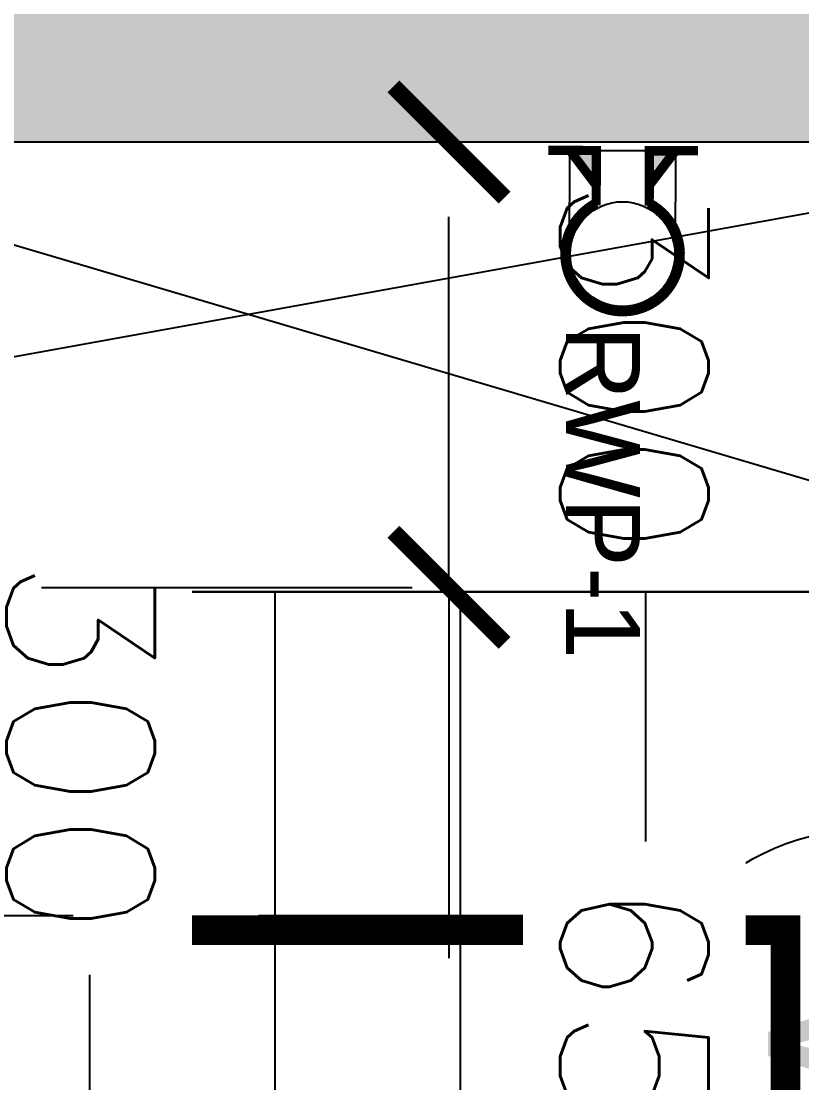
# Model space of a CAD drawing. Header units: millimetres. Extents: x -414464 to 1686, y -90036 to 108605.
# Drawn here: x -111535 to -111009, y -45589 to -44873 of the extents above; entities that cross this region are included whole.
import ezdxf
from ezdxf.enums import TextEntityAlignment as Align

# ---------------------------------------------------------------- set-up
doc = ezdxf.new("R2010")
doc.units = ezdxf.units.MM
doc.header["$LTSCALE"] = 1000
doc.header["$MEASUREMENT"] = 0
for name, pattern in [('$1$AUDIT_D_120904163729-0', [0]), ('$36$HIDDEN', [0.375, 0.25, -0.125]), ('3BHK-A$1$PHANTOM2', [1.25, 0.625, -0.125, 0.125, -0.125, 0.125, -0.125]), ('AUDIT_D_120904163729-0', [0]), ('T8(T9 IS SIMILAR) - DIMENSION & TEXTING$1$AUDIT_D_120904163729-0', [0]), ('T8(T9 IS SIMILAR) - DIMENSION & TEXTING$1$HIDDEN', [0.375, 0.25, -0.125]), ('T8(T9 IS SIMILAR) - DIMENSION & TEXTING$1$T8 - TYPICAL FLOOR CORE$0$( Hidden )', [0.375, 0.25, -0.125]), ('T8(T9 IS SIMILAR)$1$$0$HIDDEN', [0.375, 0.25, -0.125])]:
    doc.linetypes.add(name, pattern=pattern)
doc.layers.get('0').update_dxf_attribs({"linetype": 'AUDIT_D_120904163729-0'})
for name, color, linetype in [('$0$A-HATCH -160', 251, '$1$AUDIT_D_120904163729-0'), ('$21$A-DIMENSIONS', 2, '$36$HIDDEN'), ('3BHK-A$1$a-window-no', 125, 'Continuous'), ('3BHK-A$1$CUT-OUT', 49, 'Continuous'), ('3BHK-A$1$ELE 1', 1, 'Continuous'), ('a-rcc', 3, 'Continuous'), ('T8(T9 IS SIMILAR) - DIMENSION & TEXTING$1$A-DIMENSIONS', 2, 'T8(T9 IS SIMILAR) - DIMENSION & TEXTING$1$HIDDEN'), ('T8(T9 IS SIMILAR) - DIMENSION & TEXTING$1$A-PLUMBING', 7, 'T8(T9 IS SIMILAR) - DIMENSION & TEXTING$1$AUDIT_D_120904163729-0'), ('T8(T9 IS SIMILAR) - DIMENSION & TEXTING$1$RAILING', 35, 'Continuous'), ('T8(T9 IS SIMILAR) - DIMENSION & TEXTING$1$U-TI-EXT-PIPE', 7, 'Continuous'), ('T8(T9 IS SIMILAR) - DIMENSION & TEXTING$1$U-TI-EXT-SUP', 7, 'Continuous'), ('T8(T9 IS SIMILAR) - DIMENSION & TEXTING$1$U-TI-TEXT', 7, 'Continuous'), ('T8(T9 IS SIMILAR)$1$$6$a-beam 2', 50, 'Continuous'), ('T8(T9 IS SIMILAR)$1$S-BEAM', 20, 'T8(T9 IS SIMILAR)$1$$0$HIDDEN'), ('T8_REFUGE COLUMNS$1$A-RCC COLS', 3, 'Continuous'), ('T8_TYPICAL COLUMNS$1$A-RCC COLS', 3, 'Continuous')]:
    doc.layers.add(name, color=color, linetype=linetype)
doc.layers.add('3BHK-A$1$A-AC DRAIN PIPE', color=94, linetype='Continuous', lineweight=18)
doc.layers.add('T8(T9 IS SIMILAR)$1$D&W', color=8, linetype='Continuous', lineweight=25)
doc.layers.add('T8_REFUGE COLUMNS$1$COL-HATCH', color=7, linetype='Continuous', lineweight=25, true_color=0xa3a3a3)
doc.styles.add('3BHK-A$1$LODHA STANDERD', font='sanss___.ttf')
doc.styles.add('T8(T9 IS SIMILAR) - DIMENSION & TEXTING$1$arial', font='sanss___.ttf')
doc.styles.add('T8(T9 IS SIMILAR) - DIMENSION & TEXTING$1$Romans 1', font='romans.shx', dxfattribs={"height": 100})
doc.dimstyles.new('T8(T9 IS SIMILAR) - DIMENSION & TEXTING$1$ALPINE S', dxfattribs={"dimscale": 0, "dimtxt": 100, "dimasz": 75, "dimexe": 0, "dimexo": 0, "dimgap": 75, "dimtad": 1, "dimdec": 0, "dimzin": 0, "dimdsep": 46, "dimtxsty": 'T8(T9 IS SIMILAR) - DIMENSION & TEXTING$1$Romans 1', "dimblk": 'T8(T9 IS SIMILAR) - DIMENSION & TEXTING$1$_ArchTick', "dimcen": 0.09, "dimclrd": 256, "dimclre": 256, "dimclrt": 7, "dimadec": 0, "dimazin": 0, "dimtfac": 1, "dimtdec": 0, "dimtofl": 0, "dimtmove": 1, "dimatfit": 0, "dimldrblk": 'T8(T9 IS SIMILAR) - DIMENSION & TEXTING$1$_Open90', "dimfxl": 1, "dimtolj": 1, "dimtzin": 0, "dimarcsym": 0})

# ---------------------------------------------------------------- blocks, each defined once
blk = doc.blocks.new('T8_REFUGE COLUMNS')
at = {"layer": 'T8_REFUGE COLUMNS$1$COL-HATCH', "linetype": 'ByBlock'}
h = blk.add_hatch(color=256, dxfattribs=at)
h.dxf.hatch_style = 1
h.paths.add_polyline_path([(1184832.07, -5718799.86), (1185182.07, -5718799.86), (1185182.07, -5709299.86), (1184832.07, -5709299.86)])
at = {"layer": 'T8_REFUGE COLUMNS$1$A-RCC COLS', "linetype": 'ByBlock'}
blk.add_lwpolyline([(1184832.07, -5718799.86), (1185182.07, -5718799.86), (1185182.07, -5709299.86), (1184832.07, -5709299.86)], close=True, dxfattribs=at)
blk = doc.blocks.new('T8_TYPICAL COLUMNS')
at = {"layer": 'T8_TYPICAL COLUMNS$1$A-RCC COLS', "linetype": 'ByBlock'}
blk.add_blockref('T8_REFUGE COLUMNS', (0, 0), dxfattribs=at)
blk = doc.blocks.new('3BHK-A$1$WINDOW TAG')
at = {"layer": '3BHK-A$1$a-window-no'}
blk.add_circle((0, 0), 174.09, dxfattribs=at)
at = {"layer": '3BHK-A$1$a-window-no', "style": '3BHK-A$1$LODHA STANDERD'}
blk.add_attdef('WINDOW', text='', height=150, dxfattribs=at).set_placement((11.35, 2.79), align=Align.MIDDLE_CENTER)
blk = doc.blocks.new('3BHK-A')
at = {"layer": '3BHK-A$1$CUT-OUT'}
h = blk.add_hatch(dxfattribs=at)
h.set_pattern_fill('ANSI31', color=256, scale=1000, angle=135)
h.set_pattern_definition([(180, (23757.98, 261.17), (-2e-14, -125), [])])
h.paths.add_polyline_path([(1186472.31, -5719523.46), (1184992.74, -5719523.46), (1184992.71, -5719223.46), (1185485.49, -5719223.46), (1185485.52, -5717558.46), (1186132.61, -5717558.46), (1186132.61, -5719223.46), (1186472.63, -5719223.46)])
at = {"layer": '3BHK-A$1$A-AC DRAIN PIPE', "linetype": '3BHK-A$1$PHANTOM2', "ltscale": 0.1, "const_width": 20, "elevation": 0.34}
blk.add_lwpolyline([(1185713.76, -5718491), (1185713.76, -5717828.25), (1186632.63, -5717828.25)], dxfattribs=at)
at = {"layer": '3BHK-A$1$CUT-OUT'}
for p, q in [((1185182.35, -5717548.4, -0.02), (1185485.46, -5719223.46, 0.62)), ((1185485.46, -5717558.46, -0.02), (1184992.74, -5719223.46, 0.62))]:
    blk.add_line(p, q, dxfattribs=at)
at = {"layer": '3BHK-A$1$CUT-OUT', "elevation": 0.36}
blk.add_lwpolyline([(1186472.31, -5719523.46), (1184992.74, -5719523.46), (1184992.71, -5719223.46), (1185485.49, -5719223.46), (1185485.52, -5717558.46), (1186132.61, -5717558.46), (1186132.61, -5719223.46), (1186472.63, -5719223.46)], close=True, dxfattribs=at)
at = {"layer": '3BHK-A$1$ELE 1', "linetype": 'ByBlock'}
blk.add_line((1185485.46, -5717558.46, 0.36), (1185485.46, -5719223.46, 0.62), dxfattribs=at)
at = {"layer": '3BHK-A$1$a-window-no'}
ref = blk.add_blockref('3BHK-A$1$WINDOW TAG', (1185819.08, -5717767.94, -0.02), dxfattribs=dict(at, xscale=-1))
ref.add_attrib('WINDOW', 'V1', dxfattribs={"height": 150, "style": '3BHK-A$1$LODHA STANDERD', "width": 0.8}).set_placement((1185837.03, -5717765.15, -0.02), align=Align.MIDDLE_CENTER)
blk = doc.blocks.new('T8(T9 IS SIMILAR) - DIMENSION & TEXTING$1$_ArchTick')
at = {"color": 0, "linetype": 'ByBlock', "const_width": 0.15}
blk.add_lwpolyline([(-0.5, -0.5), (0.5, 0.5)], dxfattribs=at)
blk = doc.blocks.new('*D1378')
at = {"layer": 'T8(T9 IS SIMILAR) - DIMENSION & TEXTING$1$A-DIMENSIONS', "linetype": 'T8(T9 IS SIMILAR) - DIMENSION & TEXTING$1$HIDDEN', "lineweight": -2, "transparency": 16777216}
for p, q in [((1185182.07, -5718329.98), (1185182.07, -5718055.18)), ((1185482.51, -5718329.98), (1185482.51, -5718055.18))]:
    blk.add_line(p, q, dxfattribs=at)
at = {"layer": 'T8(T9 IS SIMILAR) - DIMENSION & TEXTING$1$A-DIMENSIONS', "lineweight": -2, "transparency": 16777216}
blk.add_line((1185482.51, -5718055.18), (1185182.07, -5718055.18), dxfattribs=at)
at = {"layer": 'T8(T9 IS SIMILAR) - DIMENSION & TEXTING$1$A-DIMENSIONS', "linetype": 'ByBlock', "lineweight": -2, "transparency": 16777216, "xscale": 75, "yscale": 75, "zscale": 75, "rotation": 180}
blk.add_blockref('T8(T9 IS SIMILAR) - DIMENSION & TEXTING$1$_ArchTick', (1185182.07, -5718055.18), dxfattribs=at)
at = {"layer": 'T8(T9 IS SIMILAR) - DIMENSION & TEXTING$1$A-DIMENSIONS', "linetype": 'ByBlock', "lineweight": -2, "transparency": 16777216, "xscale": 75, "yscale": 75, "zscale": 75}
blk.add_blockref('T8(T9 IS SIMILAR) - DIMENSION & TEXTING$1$_ArchTick', (1185482.51, -5718055.18), dxfattribs=at)
at = {"layer": 'T8(T9 IS SIMILAR) - DIMENSION & TEXTING$1$A-DIMENSIONS', "color": 7, "linetype": 'ByBlock', "transparency": 16777216, "insert": (1185333.79, -5717930.18), "char_height": 100, "attachment_point": 5, "style": 'T8(T9 IS SIMILAR) - DIMENSION & TEXTING$1$Romans 1'}
blk.add_mtext('\\A1;300', dxfattribs=at)
blk = doc.blocks.new('T8(T9 IS SIMILAR) - DIMENSION & TEXTING$1$_Open90')
at = {"color": 0, "linetype": 'ByBlock', "lineweight": -2}
for p, q in [((-0.5, 0.5), (0, 0)), ((0, 0), (-1, 0)), ((0, 0), (-0.5, -0.5))]:
    blk.add_line(p, q, dxfattribs=at)
blk = doc.blocks.new('*D1379')
at = {"layer": 'T8(T9 IS SIMILAR) - DIMENSION & TEXTING$1$A-DIMENSIONS', "linetype": 'T8(T9 IS SIMILAR) - DIMENSION & TEXTING$1$HIDDEN', "lineweight": -2, "transparency": 16777216}
for p, q in [((1185795.9, -5717558.66), (1185703.96, -5717558.66)), ((1185810.89, -5719533.69), (1185703.96, -5719533.69))]:
    blk.add_line(p, q, dxfattribs=at)
at = {"layer": 'T8(T9 IS SIMILAR) - DIMENSION & TEXTING$1$A-DIMENSIONS', "lineweight": -2, "transparency": 16777216}
blk.add_line((1185703.96, -5717558.66), (1185703.96, -5719533.69), dxfattribs=at)
at = {"layer": 'T8(T9 IS SIMILAR) - DIMENSION & TEXTING$1$A-DIMENSIONS', "linetype": 'ByBlock', "lineweight": -2, "transparency": 16777216, "xscale": 75, "yscale": 75, "zscale": 75}
for p, rotation in [((1185703.96, -5717558.66), 90), ((1185703.96, -5719533.69), 270)]:
    blk.add_blockref('T8(T9 IS SIMILAR) - DIMENSION & TEXTING$1$_ArchTick', p, dxfattribs=dict(at, rotation=rotation))
at = {"layer": 'T8(T9 IS SIMILAR) - DIMENSION & TEXTING$1$A-DIMENSIONS', "color": 7, "linetype": 'ByBlock', "transparency": 16777216, "insert": (1185578.96, -5718546.18), "char_height": 100, "attachment_point": 5, "rotation": 90, "style": 'T8(T9 IS SIMILAR) - DIMENSION & TEXTING$1$Romans 1'}
blk.add_mtext('\\A1;1975', dxfattribs=at)
blk = doc.blocks.new('*U428')
at = {"layer": 'T8(T9 IS SIMILAR) - DIMENSION & TEXTING$1$RAILING', "color": 8, "linetype": 'Continuous'}
for points in [[(0.675, 0.4), (0.857, 0.882), (0.311, 0.159)], [(0.675, 0.4), (0.857, 0.159), (0.857, 0.882)], [(0.675, 0.4), (0.311, 0.159), (0.857, 0.159)]]:
    blk.add_solid(points, dxfattribs=at)
blk = doc.blocks.new('*U429')
at = {"layer": 'T8(T9 IS SIMILAR) - DIMENSION & TEXTING$1$RAILING', "color": 8, "linetype": 'Continuous', "extrusion": (0, 0, -1)}
for points in [[(-3.339, 0.4), (-3.157, 0.882), (-3.703, 0.159)], [(-3.339, 0.4), (-3.157, 0.159), (-3.157, 0.882)], [(-3.339, 0.4), (-3.703, 0.159), (-3.157, 0.159)]]:
    blk.add_solid(points, dxfattribs=at)
blk = doc.blocks.new('T8(T9 IS SIMILAR) - DIMENSION & TEXTING$1$SUP')
at = {"layer": 'T8(T9 IS SIMILAR) - DIMENSION & TEXTING$1$U-TI-EXT-SUP', "color": 1, "ltscale": 5}
for p, q in [((13177.168, -14122.156), (13177.168, -14125.488)), ((13180.612, -14122.156), (13180.612, -14125.488))]:
    blk.add_line(p, q, dxfattribs=at)
at = {"layer": 'T8(T9 IS SIMILAR) - DIMENSION & TEXTING$1$U-TI-EXT-SUP', "color": 8}
for p, q in [((13177.43, -14125.363), (13177.904, -14124.736)), ((13177.9, -14124.729), (13177.9, -14125.363)), ((13177.9, -14125.363), (13177.43, -14125.363))]:
    blk.add_line(p, q, dxfattribs=at)
at = {"layer": 'T8(T9 IS SIMILAR) - DIMENSION & TEXTING$1$U-TI-EXT-SUP', "color": 7}
blk.add_line((13179.751, -14125.488), (13178.029, -14125.488), dxfattribs=at)
at = {"layer": 'T8(T9 IS SIMILAR) - DIMENSION & TEXTING$1$U-TI-EXT-SUP', "color": 7, "const_width": 0.3}
blk.add_lwpolyline([(13178.031, -14123.789, -4.115665), (13179.751, -14123.789, 0)], format="xyb", dxfattribs=at)
for points in [[(13178.029, -14125.488), (13178.029, -14123.703)], [(13179.751, -14123.703), (13179.751, -14125.488)], [(13178.033, -14124.35), (13177.162, -14125.5)], [(13179.747, -14124.35), (13180.618, -14125.5)], [(13176.451, -14125.488), (13178.181, -14125.488)], [(13179.602, -14125.488), (13181.305, -14125.488)]]:
    blk.add_lwpolyline(points, dxfattribs=at)
at = {"layer": 'T8(T9 IS SIMILAR) - DIMENSION & TEXTING$1$U-TI-EXT-SUP', "color": 1}
blk.add_circle((13178.891, -14122.123), 1.703, dxfattribs=at)
at = {"layer": 'T8(T9 IS SIMILAR) - DIMENSION & TEXTING$1$U-TI-EXT-SUP', "color": 7}
blk.add_ellipse((13178.889, -14122.156), major_axis=(-1.348, 1.348), ratio=1, start_param=2.825571, end_param=8.127392, dxfattribs=at)
at = {"layer": 'T8(T9 IS SIMILAR) - DIMENSION & TEXTING$1$U-TI-EXT-SUP', "color": 8, "linetype": 'Continuous', "xscale": 0.8610379049555374, "yscale": 0.8610379049555374, "zscale": 0.8610379049555374}
for name in ['*U428', '*U429']:
    blk.add_blockref(name, (13177.162, -14125.5), dxfattribs=at)
blk = doc.blocks.new('*D440')
at = {"layer": 'T8(T9 IS SIMILAR) - DIMENSION & TEXTING$1$U-TI-TEXT', "lineweight": -2, "transparency": 16777216}
for p, q in [((-22114.41, -4717.01), (-22065.66, -4554.51)), ((-22065.66, -4554.51), (-21658.52, -4554.51)), ((-22264.41, -4717.01), (-22339.41, -4717.01)), ((-22264.41, -4717.01), (-21964.41, -4717.01)), ((-21964.41, -4717.01), (-21889.41, -4717.01))]:
    blk.add_line(p, q, dxfattribs=at)
at = {"layer": 'T8(T9 IS SIMILAR) - DIMENSION & TEXTING$1$U-TI-TEXT', "linetype": 'T8(T9 IS SIMILAR) - DIMENSION & TEXTING$1$T8 - TYPICAL FLOOR CORE$0$( Hidden )', "lineweight": -2, "transparency": 16777216}
for p, q in [((-22264.41, -4719.01), (-22264.41, -4717.01)), ((-21964.41, -4719.01), (-21964.41, -4717.01))]:
    blk.add_line(p, q, dxfattribs=at)
at = {"layer": 'T8(T9 IS SIMILAR) - DIMENSION & TEXTING$1$U-TI-TEXT', "linetype": 'ByBlock', "lineweight": -2, "transparency": 16777216, "xscale": 75, "yscale": 75, "zscale": 75}
blk.add_blockref('T8(T9 IS SIMILAR) - DIMENSION & TEXTING$1$_ArchTick', (-22264.41, -4717.01), dxfattribs=at)
at = {"layer": 'T8(T9 IS SIMILAR) - DIMENSION & TEXTING$1$U-TI-TEXT', "linetype": 'ByBlock', "lineweight": -2, "transparency": 16777216, "xscale": 75, "yscale": 75, "zscale": 75, "rotation": 180}
blk.add_blockref('T8(T9 IS SIMILAR) - DIMENSION & TEXTING$1$_ArchTick', (-21964.41, -4717.01), dxfattribs=at)
at = {"layer": 'T8(T9 IS SIMILAR) - DIMENSION & TEXTING$1$U-TI-TEXT', "color": 7, "linetype": 'ByBlock', "transparency": 16777216, "insert": (-21862.09, -4429.51), "char_height": 100, "attachment_point": 5, "style": 'T8(T9 IS SIMILAR) - DIMENSION & TEXTING$1$Romans 1', "bg_fill": 3, "box_fill_scale": 1.25, "bg_fill_color": 256, "bg_fill_true_color": 13158600, "bg_fill_transparency": 0}
blk.add_mtext('\\A1;300', dxfattribs=at)
blk = doc.blocks.new('*D1327')
at = {"layer": 'T8(T9 IS SIMILAR) - DIMENSION & TEXTING$1$A-DIMENSIONS', "linetype": 'T8(T9 IS SIMILAR) - DIMENSION & TEXTING$1$HIDDEN', "lineweight": -2, "transparency": 16777216}
for p, q in [((1185482.51, -5718329.98), (1185482.51, -5718055.18)), ((1186132.61, -5718329.98), (1186132.61, -5718055.18))]:
    blk.add_line(p, q, dxfattribs=at)
at = {"layer": 'T8(T9 IS SIMILAR) - DIMENSION & TEXTING$1$A-DIMENSIONS', "lineweight": -2, "transparency": 16777216}
blk.add_line((1185482.51, -5718055.18), (1186132.61, -5718055.18), dxfattribs=at)
at = {"layer": 'T8(T9 IS SIMILAR) - DIMENSION & TEXTING$1$A-DIMENSIONS', "linetype": 'ByBlock', "lineweight": -2, "transparency": 16777216, "xscale": 75, "yscale": 75, "zscale": 75, "rotation": 180}
blk.add_blockref('T8(T9 IS SIMILAR) - DIMENSION & TEXTING$1$_ArchTick', (1185482.51, -5718055.18), dxfattribs=at)
at = {"layer": 'T8(T9 IS SIMILAR) - DIMENSION & TEXTING$1$A-DIMENSIONS', "linetype": 'ByBlock', "lineweight": -2, "transparency": 16777216, "xscale": 75, "yscale": 75, "zscale": 75}
blk.add_blockref('T8(T9 IS SIMILAR) - DIMENSION & TEXTING$1$_ArchTick', (1186132.61, -5718055.18), dxfattribs=at)
at = {"layer": 'T8(T9 IS SIMILAR) - DIMENSION & TEXTING$1$A-DIMENSIONS', "color": 7, "linetype": 'ByBlock', "transparency": 16777216, "insert": (1185807.56, -5717930.18), "char_height": 100, "attachment_point": 5, "style": 'T8(T9 IS SIMILAR) - DIMENSION & TEXTING$1$Romans 1', "bg_fill": 3, "box_fill_scale": 1.25, "bg_fill_color": 256, "bg_fill_true_color": 13158600, "bg_fill_transparency": 0}
blk.add_mtext('\\A1;650', dxfattribs=at)
blk = doc.blocks.new('T8(T9 IS SIMILAR) - DIMENSION & TEXTING$1$A$C77D62699')
at = {"layer": 'T8(T9 IS SIMILAR) - DIMENSION & TEXTING$1$U-TI-EXT-PIPE', "xscale": 20.76416868124874, "yscale": 20.76416868124874, "zscale": 20.76416868124874, "rotation": 269.8759628678239}
blk.add_blockref('T8(T9 IS SIMILAR) - DIMENSION & TEXTING$1$SUP', (271631.33, 268949.15, 0.07), dxfattribs=at)
at = {"layer": 'T8(T9 IS SIMILAR) - DIMENSION & TEXTING$1$U-TI-TEXT', "style": 'T8(T9 IS SIMILAR) - DIMENSION & TEXTING$1$arial'}
blk.add_text('RWP-1', height=50, dxfattribs=at).set_placement((-22146.51, -4102.35, 0.07))
at = {"layer": 'T8(T9 IS SIMILAR) - DIMENSION & TEXTING$1$U-TI-TEXT', "linetype": 'ByBlock'}
dim = blk.add_linear_dim(base=(-21964.41, -4717.01), p1=(-22264.41, -4925.25, 0.07), p2=(-21964.41, -4925.25), dimstyle='T8(T9 IS SIMILAR) - DIMENSION & TEXTING$1$ALPINE S', override={"dimscale": 1, "dimfxl": 2, "dimfxlon": 1, "dimtfill": 1, "dimarcsym": 1}, dxfattribs=at)
dim.commit()
dim.dimension.update_dxf_attribs({"geometry": '*D440', "text_midpoint": (-21990.66, -4429.51)})
blk = doc.blocks.new('T8(T9 IS SIMILAR) - DIMENSION & TEXTING')
at = {"layer": 'T8(T9 IS SIMILAR) - DIMENSION & TEXTING$1$A-PLUMBING', "linetype": 'ByBlock'}
blk.add_blockref('T8(T9 IS SIMILAR) - DIMENSION & TEXTING$1$A$C77D62699', (1207452.26, -5713874.03), dxfattribs=at)
at = {"layer": 'T8(T9 IS SIMILAR) - DIMENSION & TEXTING$1$A-DIMENSIONS', "linetype": 'ByBlock'}
dim = blk.add_linear_dim(base=(1185703.96, -5719533.69, 0.49), p1=(1185795.9, -5717558.66, 0.49), p2=(1185810.89, -5719533.69, 0.49), angle=270, dimstyle='T8(T9 IS SIMILAR) - DIMENSION & TEXTING$1$ALPINE S', override={"dimscale": 1, "dimfxl": 5, "dimarcsym": 1}, dxfattribs=at)
dim.commit()
dim.dimension.update_dxf_attribs({"geometry": '*D1379', "text_midpoint": (1185578.96, -5718546.18, 0.49)})
dim = blk.add_linear_dim(base=(1185182.07, -5718055.18, 0.49), p1=(1185482.51, -5718329.98, 0.36), p2=(1185182.07, -5718329.98), angle=180, dimstyle='T8(T9 IS SIMILAR) - DIMENSION & TEXTING$1$ALPINE S', override={"dimscale": 1, "dimfxl": 5, "dimarcsym": 1}, dxfattribs=at)
dim.commit()
dim.dimension.update_dxf_attribs({"geometry": '*D1378', "text_midpoint": (1185333.79, -5718055.18, 0.49), "dimtype": 128})
dim = blk.add_linear_dim(base=(1186132.61, -5718055.18), p1=(1185482.51, -5718329.98, 0.36), p2=(1186132.61, -5718329.98, -0.02), dimstyle='T8(T9 IS SIMILAR) - DIMENSION & TEXTING$1$ALPINE S', override={"dimscale": 1, "dimfxl": 5, "dimtfill": 1, "dimarcsym": 1}, dxfattribs=at)
dim.commit()
dim.dimension.update_dxf_attribs({"geometry": '*D1327', "text_midpoint": (1185807.56, -5717930.18)})
blk = doc.blocks.new('T8(T9 IS SIMILAR)')
at = {"layer": 'T8(T9 IS SIMILAR)$1$D&W', "linetype": 'ByBlock'}
for name in ['T8_TYPICAL COLUMNS', '3BHK-A']:
    blk.add_blockref(name, (0, 0), dxfattribs=at)
at = {"layer": 'T8(T9 IS SIMILAR)$1$$6$a-beam 2', "linetype": 'ByBlock'}
blk.add_blockref('T8(T9 IS SIMILAR) - DIMENSION & TEXTING', (0, 0), dxfattribs=at)
at = {"layer": 'T8(T9 IS SIMILAR)$1$S-BEAM', "elevation": -0.47}
blk.add_lwpolyline([(1185485.48, -5719483.57), (1186173.86, -5719483.55), (1186173.8, -5717559.29), (1185485.42, -5717559.31)], close=True, dxfattribs=at)
blk = doc.blocks.new('A$C48506478')
at = {"layer": '$21$A-DIMENSIONS', "linetype": 'ByBlock'}
blk.add_blockref('T8(T9 IS SIMILAR)', (-1195542.61, 5727884.64), dxfattribs=at)
at = {"layer": '$0$A-HATCH -160', "linetype": 'ByBlock'}
blk.add_blockref('T8(T9 IS SIMILAR) - DIMENSION & TEXTING', (-1195542.61, 5727884.64), dxfattribs=at)

msp = doc.modelspace()

# ---------------------------------------------------------------- block references
at = {"layer": 'a-rcc', "linetype": 'ByBlock', "rotation": 270}
msp.add_blockref('A$C48506478', (-121075.99, -55315.35, -0.03), dxfattribs=at)

doc.saveas('drawing.dxf')
